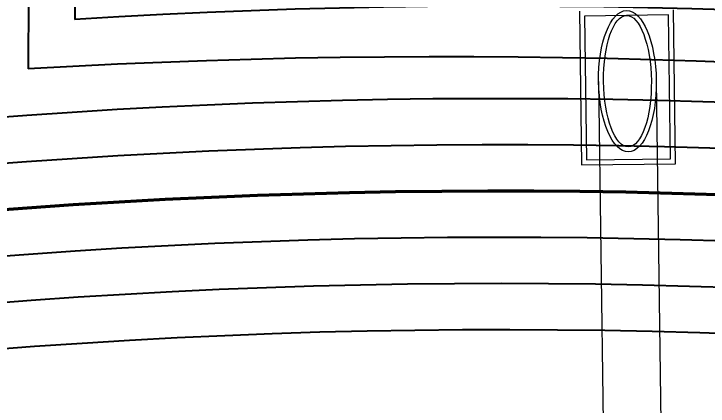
# Model space of a CAD drawing. Header units: inches. Extents: x -5337 to 1057, y 15227 to 19227.
# Drawn here: x -1825.5 to -1780.44, y 18830.98 to 18856.44 of the extents above; entities that cross this region are included whole.
import ezdxf

# ---------------------------------------------------------------- set-up
doc = ezdxf.new("R2010")
doc.units = ezdxf.units.IN
doc.header["$LTSCALE"] = 150
doc.header["$MEASUREMENT"] = 0
for name, color, linetype in [('COMT-MIN', 84, 'Continuous'), ('CONT-MJR', 84, 'Continuous'), ('STORM', 7, 'Continuous'), ('STORM INLET', 7, 'Continuous')]:
    doc.layers.add(name, color=color, linetype=linetype)

msp = doc.modelspace()

# ---------------------------------------------------------------- linework, layer by layer
at = {"layer": 'COMT-MIN', "color": 5, "linetype": 'Continuous', "lineweight": 40}
for p, q in [((-1821.427, 18885.507), (-1821.548, 18856.068)), ((-1824.521, 18862.692), (-1824.562, 18852.861)), ((-1821.548, 18856.068), (-1821.548, 18856.068))]:
    msp.add_line(p, q, dxfattribs=at)
for centre, radius, start, end in [((-1793.979, 18418.05), 438.885, 69.72195, 93.60152), ((-1797.564, 18392.947), 460.706, 70.38575, 93.3595), ((-1793.979, 18418.05), 432.885, 69.69243, 94.45118), ((-1793.979, 18418.05), 429.885, 69.67755, 94.88529), ((-1793.979, 18418.05), 423.885, 69.64753, 95.77288), ((-1793.979, 18418.05), 420.885, 69.6324, 96.22672), ((-1793.979, 18418.05), 417.885, 69.61717, 96.68748)]:
    msp.add_arc(centre, radius, start, end, dxfattribs=at)
at = {"layer": 'CONT-MJR', "color": 5, "linetype": 'Continuous', "lineweight": 70}
for radius, start, end in [(441.885, 69.7366, 93.18566), (426.885, 69.66259, 95.3258)]:
    msp.add_arc((-1793.979, 18418.05), radius, start, end, dxfattribs=at)
at = {"layer": 'STORM', "color": 5}
for p, q in [((-1787.552, 18852.042), (-1786.761, 18793.363)), ((-1783.803, 18852.092), (-1782.168, 18730.876))]:
    msp.add_line(p, q, dxfattribs=at)
at = {"layer": 'STORM INLET', "color": 5}
for p, q in [((-1788.785, 18856.612), (-1788.65, 18846.634)), ((-1782.561, 18846.715), (-1782.695, 18856.694)), ((-1783.011, 18856.369), (-1788.46, 18856.296)), ((-1788.46, 18856.296), (-1788.336, 18846.958)), ((-1782.887, 18847.032), (-1783.011, 18856.369)), ((-1788.65, 18846.634), (-1782.561, 18846.715)), ((-1788.336, 18846.958), (-1782.887, 18847.032))]:
    msp.add_line(p, q, dxfattribs=at)
for major_axis, ratio in [((-0.061, 4.586), 0.408128), ((-0.057, 4.266), 0.36366)]:
    msp.add_ellipse((-1785.678, 18852.067), major_axis=major_axis, ratio=ratio, dxfattribs=at)

doc.saveas('drawing.dxf')
